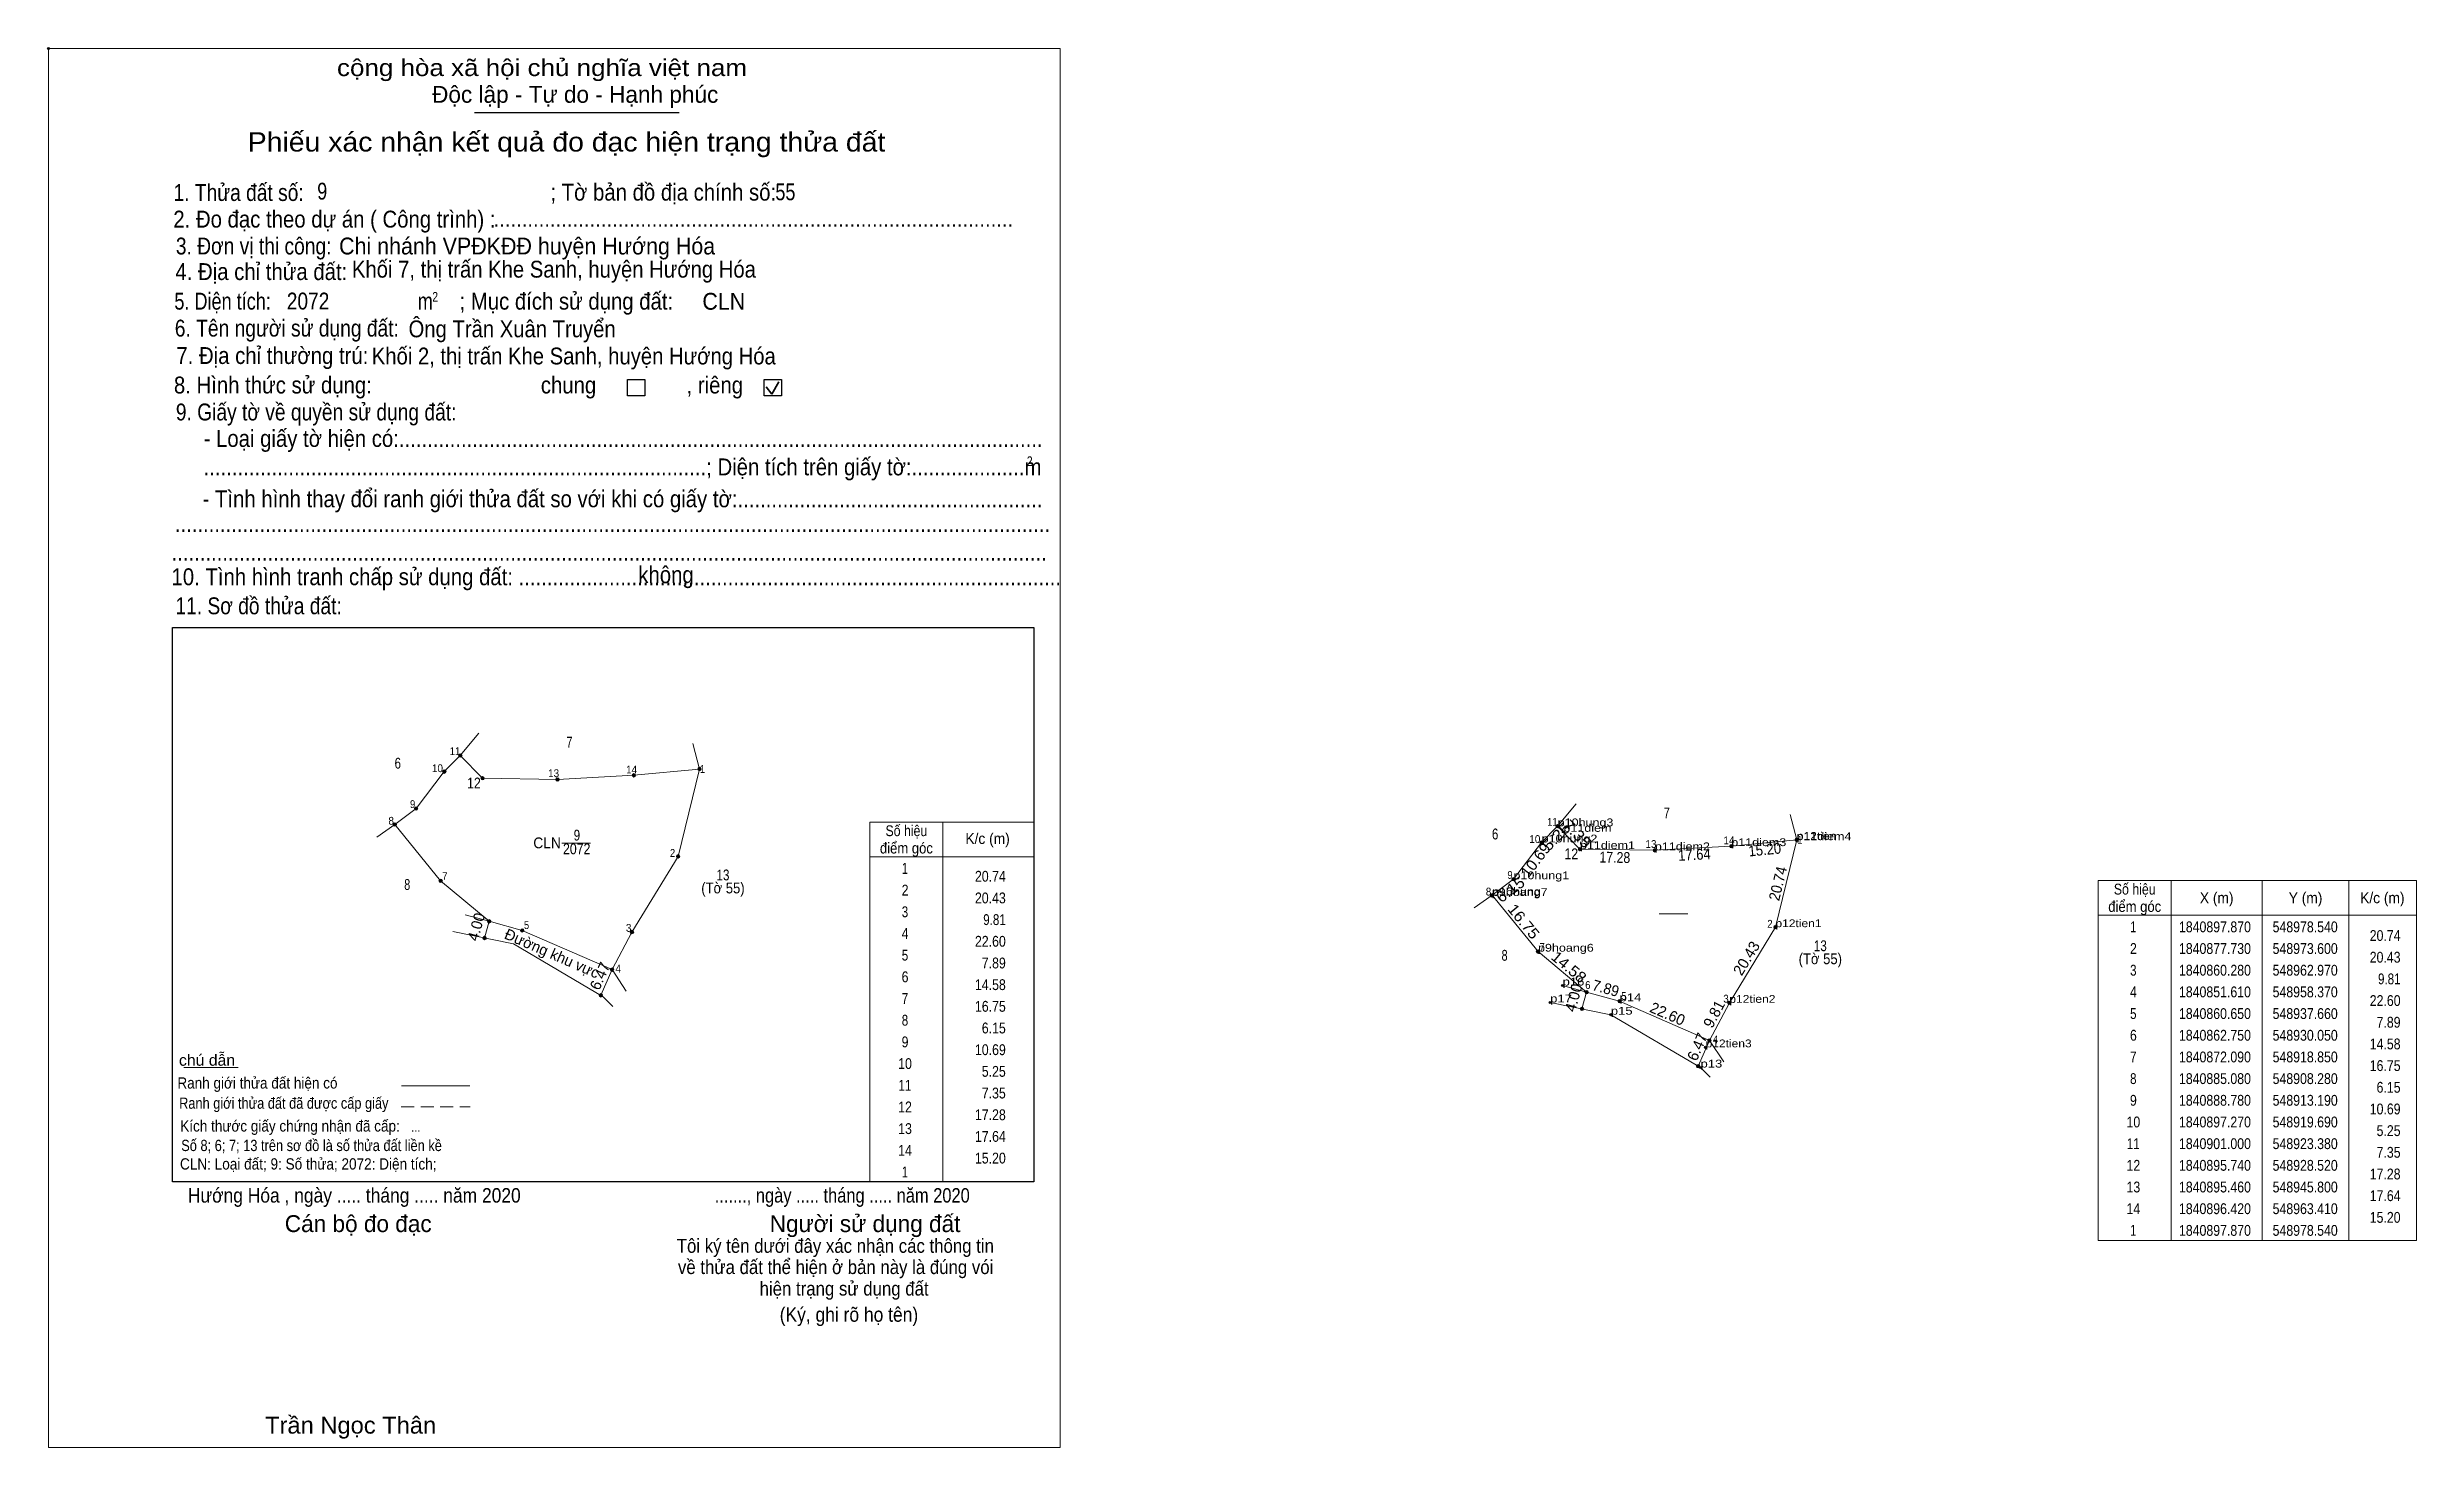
# Model space of a CAD drawing. Header units: metres. Extents: x 548575 to 549121, y 1840758 to 1841081.
import ezdxf
from ezdxf.enums import TextEntityAlignment as Align

# ---------------------------------------------------------------- set-up
doc = ezdxf.new("R2010")
doc.units = ezdxf.units.M
doc.header["$PDMODE"] = 32
doc.header["$PDSIZE"] = 0.5
doc.linetypes.add('MEDIUM_DASHED', pattern=[4.5, 3, -1.5])
for name, color, linetype, lineweight in [('10', 7, 'Continuous', 13), ('17', 7, 'Continuous', 13), ('2', 7, 'Continuous', 25), ('6', 7, 'Continuous', 13), ('63', 7, 'Continuous', 13)]:
    doc.layers.add(name, color=color, linetype=linetype, lineweight=lineweight)
doc.layers.add('12', color=7, linetype='Continuous')
doc.layers.add('7', color=7, linetype='Continuous')

msp = doc.modelspace()

# ---------------------------------------------------------------- hatches: boundary and pattern name
at = {"layer": '10'}
for points in [[(548670.75, 1840917.33, 1), (548669.95, 1840917.33, 1)], [(548667.06, 1840913.6, 1), (548666.26, 1840913.6, 1)], [(548675.89, 1840912.07, 1), (548675.09, 1840912.07, 1)], [(548693.17, 1840911.79, 1), (548692.37, 1840911.79, 1)], [(548710.78, 1840912.75, 1), (548709.98, 1840912.75, 1)], [(548725.91, 1840914.2, 1), (548725.11, 1840914.2, 1)], [(548660.56, 1840905.11, 1), (548659.76, 1840905.11, 1)], [(548655.65, 1840901.41, 1), (548654.85, 1840901.41, 1)], [(548720.97, 1840894.06, 1), (548720.17, 1840894.06, 1)], [(548666.22, 1840888.42, 1), (548665.42, 1840888.42, 1)], [(548677.42, 1840879.08, 1), (548676.62, 1840879.08, 1)], [(548676.36, 1840875.22, 1), (548675.56, 1840875.22, 1)], [(548685.03, 1840876.98, 1), (548684.23, 1840876.98, 1)], [(548710.34, 1840876.61, 1), (548709.54, 1840876.61, 1)], [(548705.74, 1840867.94, 1), (548704.94, 1840867.94, 1)], [(548703.15, 1840862.01, 1), (548702.35, 1840862.01, 1)]]:
    msp.add_hatch(color=256, dxfattribs=at).paths.add_polyline_path(points)
at = {"layer": '63'}
for points in [[(548923.78, 1840901, 1), (548922.98, 1840901, 1)], [(548920.09, 1840897.27, 1), (548919.29, 1840897.27, 1)], [(548928.92, 1840895.74, 1), (548928.12, 1840895.74, 1)], [(548946.2, 1840895.46, 1), (548945.4, 1840895.46, 1)], [(548963.81, 1840896.42, 1), (548963.01, 1840896.42, 1)], [(548978.94, 1840897.87, 1), (548978.14, 1840897.87, 1)], [(548913.59, 1840888.78, 1), (548912.79, 1840888.78, 1)], [(548908.68, 1840885.08, 1), (548907.88, 1840885.08, 1)], [(548974, 1840877.73, 1), (548973.2, 1840877.73, 1)], [(548919.25, 1840872.09, 1), (548918.45, 1840872.09, 1)], [(548930.45, 1840862.75, 1), (548929.65, 1840862.75, 1)], [(548929.39, 1840858.89, 1), (548928.59, 1840858.89, 1)], [(548938.06, 1840860.65, 1), (548937.26, 1840860.65, 1)], [(548963.37, 1840860.28, 1), (548962.57, 1840860.28, 1)], [(548958.77, 1840851.61, 1), (548957.97, 1840851.61, 1)], [(548956.18, 1840845.68, 1), (548955.38, 1840845.68, 1)]]:
    msp.add_hatch(color=256, dxfattribs=at).paths.add_polyline_path(points)

# ---------------------------------------------------------------- linework, layer by layer
at = {"layer": '10'}
for p, q in [((548670.35, 1840917.33), (548674.64, 1840922.49)), ((548723.97, 1840920.07), (548725.51, 1840914.2)), ((548923.38, 1840901), (548927.67, 1840906.16)), ((548651.07, 1840898.51), (548655.25, 1840901.41)), ((548977, 1840903.74), (548978.54, 1840897.87)), ((548693.77, 1840897.11), (548700.39, 1840897.11)), ((548904.1, 1840882.18), (548908.28, 1840885.08)), ((548671.49, 1840880.6), (548677.02, 1840879.08)), ((548675.96, 1840875.22), (548677.02, 1840879.08)), ((548677.02, 1840879.08), (548684.63, 1840876.98)), ((548684.63, 1840876.98), (548705.34, 1840867.94)), ((548702.75, 1840862.01), (548705.34, 1840867.94)), ((548705.34, 1840867.94), (548708.63, 1840862.98)), ((548703.29, 1840861.69), (548705.52, 1840859.46)), ((548924.52, 1840864.27), (548930.05, 1840862.75)), ((548930.05, 1840862.75), (548937.66, 1840860.65)), ((548937.66, 1840860.65), (548958.37, 1840851.61)), ((548958.37, 1840851.61), (548961.66, 1840846.65)), ((548956.32, 1840845.36), (548958.55, 1840843.13))]:
    msp.add_line(p, q, dxfattribs=at)
for points in [[(548677.02, 1840879.08), (548665.82, 1840888.42), (548655.25, 1840901.41), (548660.16, 1840905.11), (548666.66, 1840913.6), (548670.35, 1840917.33), (548675.49, 1840912.07), (548692.77, 1840911.79), (548710.38, 1840912.75), (548725.51, 1840914.2), (548720.57, 1840894.06), (548709.94, 1840876.61), (548705.34, 1840867.94)], [(548930.05, 1840862.75), (548918.85, 1840872.09), (548908.28, 1840885.08), (548913.19, 1840888.78), (548919.69, 1840897.27), (548923.38, 1840901), (548928.52, 1840895.74), (548945.8, 1840895.46), (548963.41, 1840896.42), (548978.54, 1840897.87), (548973.6, 1840877.73), (548962.97, 1840860.28), (548958.37, 1840851.61)], [(548703.29, 1840861.69), (548682.61, 1840873.87), (548668.62, 1840876.7)], [(548956.32, 1840845.36), (548935.64, 1840857.54), (548921.65, 1840860.37)]]:
    msp.add_lwpolyline(points, dxfattribs=at)
msp.add_lwpolyline([(548725.51, 1840914.2), (548720.57, 1840894.06), (548709.94, 1840876.61), (548705.34, 1840867.94), (548684.63, 1840876.98), (548677.02, 1840879.08), (548665.82, 1840888.42), (548655.25, 1840901.41), (548660.16, 1840905.11), (548666.66, 1840913.6), (548670.35, 1840917.33), (548675.49, 1840912.07), (548692.77, 1840911.79), (548710.38, 1840912.75)], close=True, dxfattribs=at)
for centre in [(548670.35, 1840917.33), (548666.66, 1840913.6), (548675.49, 1840912.07), (548692.77, 1840911.79), (548710.38, 1840912.75), (548725.51, 1840914.2), (548660.16, 1840905.11), (548655.25, 1840901.41), (548720.57, 1840894.06), (548665.82, 1840888.42), (548677.02, 1840879.08), (548675.96, 1840875.22), (548684.63, 1840876.98), (548709.94, 1840876.61), (548705.34, 1840867.94), (548702.75, 1840862.01)]:
    msp.add_circle(centre, 0.4, dxfattribs=at)
at = {"layer": '17'}
msp.add_line((548606.64, 1840845.37), (548619.12, 1840845.37), dxfattribs=at)
at = {"layer": '2'}
for p, q in [((548673.65, 1841065.58), (548720.83, 1841065.58)), ((548604, 1840946.82), (548644.78, 1840946.82)), ((548644.78, 1840946.82), (548783.72, 1840946.82)), ((548783.72, 1840946.82), (548802.61, 1840946.82))]:
    msp.add_line(p, q, dxfattribs=at)
at = {"layer": '2', "lineweight": 35}
for p, q in [((548740.86, 1841002.34), (548742.19, 1841000.62)), ((548742.19, 1841000.62), (548743.81, 1841003.51))]:
    msp.add_line(p, q, dxfattribs=at)
at = {"layer": '2', "lineweight": 13}
msp.add_lwpolyline([(548575.39, 1841080.38), (548808.69, 1841080.38), (548808.69, 1840757.7), (548575.39, 1840757.7)], close=True, dxfattribs=at)
at = {"layer": '2'}
for points in [[(548708.88, 1841004.01), (548712.89, 1841004.01), (548712.89, 1841000.27), (548708.88, 1841000.27)], [(548740.4, 1841004.01), (548744.41, 1841004.01), (548744.41, 1841000.27), (548740.4, 1841000.27)]]:
    msp.add_lwpolyline(points, close=True, dxfattribs=at)
msp.add_lwpolyline([(548802.61, 1840946.82), (548802.61, 1840818.97), (548604, 1840818.97), (548604, 1840946.82)], dxfattribs=at)
msp.add_point((548575.39, 1841080.38), dxfattribs=at)
at = {"layer": '6'}
msp.add_line((548656.76, 1840841.13), (548672.56, 1840841.13), dxfattribs=at)
at = {"layer": '6', "linetype": 'MEDIUM_DASHED'}
msp.add_line((548656.74, 1840836.29), (548672.64, 1840836.29), dxfattribs=at)
at = {"layer": '63'}
for p, q in [((548781.61, 1840901.97), (548781.61, 1840818.97)), ((548802.61, 1840901.97), (548802.61, 1840818.97)), ((548764.81, 1840893.97), (548802.61, 1840893.97)), ((549064.84, 1840888.5), (549064.84, 1840805.5)), ((549085.84, 1840888.5), (549085.84, 1840805.5)), ((549105.84, 1840888.5), (549105.84, 1840805.5)), ((548946.8, 1840880.78), (548953.42, 1840880.78)), ((549048.04, 1840880.5), (549121.44, 1840880.5)), ((548928.99, 1840858.89), (548930.05, 1840862.75)), ((548955.78, 1840845.68), (548958.37, 1840851.61))]:
    msp.add_line(p, q, dxfattribs=at)
msp.add_lwpolyline([(548802.61, 1840818.97), (548764.81, 1840818.97), (548764.81, 1840901.97), (548802.61, 1840901.97)], dxfattribs=at)
msp.add_lwpolyline([(549048.04, 1840888.5), (549121.44, 1840888.5), (549121.44, 1840805.5), (549048.04, 1840805.5)], close=True, dxfattribs=at)
for centre in [(548923.38, 1840901), (548919.69, 1840897.27), (548928.52, 1840895.74), (548945.8, 1840895.46), (548963.41, 1840896.42), (548978.54, 1840897.87), (548913.19, 1840888.78), (548908.28, 1840885.08), (548973.6, 1840877.73), (548918.85, 1840872.09), (548930.05, 1840862.75), (548928.99, 1840858.89), (548937.66, 1840860.65), (548962.97, 1840860.28), (548958.37, 1840851.61), (548955.78, 1840845.68)]:
    msp.add_circle(centre, 0.4, dxfattribs=at)
at = {"layer": '7'}
for p in [(548923.38, 1840901), (548924.71, 1840899.72), (548919.69, 1840897.27), (548928.52, 1840895.74), (548945.8, 1840895.46), (548963.41, 1840896.42), (548978.43, 1840897.79), (548978.54, 1840897.87), (548913.19, 1840888.78), (548908.2, 1840884.91), (548908.28, 1840885.08), (548973.6, 1840877.73), (548918.85, 1840872.09), (548924.52, 1840864.27), (548921.65, 1840860.37), (548935.64, 1840857.54), (548937.66, 1840860.65), (548962.97, 1840860.28), (548956.32, 1840845.36), (548957.49, 1840850.02)]:
    msp.add_point(p, dxfattribs=at)

# ---------------------------------------------------------------- texts
at = {"layer": '10'}
for s, width, p in [('6', 0.8, (548655.935, 1840914.3)), ('7', 0.75, (548695.505, 1840919.14)), ('9', 0.8, (548697.24, 1840897.7)), ('CLN', 0.95, (548690.365, 1840895.92)), ('2072', 0.85, (548697.19, 1840894.54)), ('13', 0.8, (548730.92, 1840888.52)), ('8', 0.75, (548658.115, 1840886.32)), ('(Tờ 55)', 0.9, (548730.915, 1840885.52))]:
    msp.add_text(s, height=2.5, dxfattribs=dict(at, width=width)).set_placement(p, align=Align.CENTER)
for s, height, width, p in [(' 11', 1.8, 0.9, (548670.33, 1840917.43)), (' 10', 1.8, 0.95, (548666.36, 1840913.48)), (' 12', 2.5, 0.85, (548675.07, 1840909.72)), (' 13', 1.8, 0.95, (548693.14, 1840912.33)), (' 14', 1.8, 0.95, (548711.12, 1840913.17)), (' 1', 1.8, 0.9, (548726.79, 1840913.31)), (' 9', 1.8, 0.9, (548659.96, 1840905.21)), (' 8', 1.8, 0.95, (548655.05, 1840901.36)), (' 2', 1.8, 0.9, (548719.9, 1840893.94)), (' 7', 1.8, 0.9, (548667.38, 1840888.6)), (' 5', 1.8, 0.9, (548686.23, 1840877.3)), (' 3', 1.8, 0.95, (548709.81, 1840876.66)), (' 4', 1.8, 0.95, (548707.4, 1840867.27))]:
    msp.add_text(s, height=height, dxfattribs=dict(at, width=width)).set_placement(p, align=Align.RIGHT)
for s, rotation, p in [('4.00', 74.644, (548675.227, 1840877.469)), ('Đường khu vực', 336.419, (548691, 1840870.528)), ('6.47', 66.406, (548703.688, 1840865.97))]:
    msp.add_text(s, height=2.5, rotation=rotation, dxfattribs=at).set_placement(p, align=Align.CENTER)
at = {"layer": '12'}
for s, width, p in [('p10hung3', 1.2, (548923.38, 1840901)), ('p11diem', 1.2, (548924.71, 1840899.72)), ('p10hung2', 1.2, (548919.69, 1840897.27)), ('p11diem1', 1.2, (548928.52, 1840895.74)), ('p11diem2', 1.2, (548945.8, 1840895.46)), ('p11diem3', 1.2, (548963.41, 1840896.42)), ('p11diem4', 1.2, (548978.43, 1840897.79)), ('p12tien', 1.15, (548978.54, 1840897.87)), ('p10hung1', 1.2, (548913.19, 1840888.78)), ('p9hoang7', 1.2, (548908.2, 1840884.91)), ('p10hung', 1.2, (548908.28, 1840885.08)), ('p12tien1', 1.15, (548973.6, 1840877.73)), ('p9hoang6', 1.2, (548918.85, 1840872.09)), ('p17', 1.25, (548921.65, 1840860.37)), ('p16', 1.25, (548924.52, 1840864.27)), ('p14', 1.25, (548937.66, 1840860.65)), ('p12tien2', 1.15, (548962.97, 1840860.28)), ('p15', 1.25, (548935.64, 1840857.54)), ('p12tien3', 1.15, (548957.49, 1840850.02)), ('p13', 1.25, (548956.32, 1840845.36))]:
    msp.add_text(s, height=1.8, dxfattribs=dict(at, width=width)).set_placement(p)
at = {"layer": '2'}
for s, height, width, p in [('cộng hòa xã hội chủ nghĩa việt nam', 3.894, 1.15, (548641.92, 1841074.01)), ('1. Thửa đất số:', 3.894, 0.85, (548604.22, 1841045.21)), ('9', 3.88, 0.8, (548637.36, 1841045.53)), ('; Tờ bản đồ địa chính số:', 3.894, 0.9, (548691.12, 1841045.29)), ('55', 3.88, 0.8, (548743, 1841045.37)), ('2. Đo đạc theo dự án ( Công trình) : ', 3.896, 0.9, (548604.18, 1841039.07)), ('3. Đơn vị thi công:', 3.896, 0.85, (548604.76, 1841032.87)), ('Chi nhánh VPĐKĐĐ huyện Hướng Hóa', 3.888, 0.95, (548642.4, 1841032.87)), ('............................................................................................', 3.896, 0.9, (548678, 1841039.25)), ('4. Địa chỉ thửa đất:', 3.896, 0.9, (548604.66, 1841026.97)), ('Khối 7, thị trấn Khe Sanh, huyện Hướng Hóa', 3.88, 0.9, (548645.36, 1841027.53)), ('5. Diện tích:', 3.896, 0.8, (548604.42, 1841020.15)), ('2072', 3.88, 0.85, (548630.34, 1841020.19)), ('m', 3.894, 0.8, (548660.54, 1841020.15)), ('2', 2.225, 0.8, (548663.9, 1841021.99)), ('; Mục đích sử dụng đất:', 3.894, 0.9, (548670.18, 1841020.15)), (' CLN', 3.88, 0.95, (548724.8, 1841020.13)), ('6. Tên người sử dụng đất:', 3.896, 0.85, (548604.52, 1841013.93)), ('Ông Trần Xuân Truyển', 3.88, 0.9, (548658.42, 1841013.77)), ('7. Địa chỉ thường trú:', 3.896, 0.9, (548604.88, 1841007.61)), ('Khối 2, thị trấn Khe Sanh, huyện Hướng Hóa', 3.88, 0.9, (548649.94, 1841007.51)), ('8. Hình thức sử dụng:', 3.896, 0.9, (548604.32, 1841000.81)), ('chung                , riêng', 3.894, 0.9, (548688.92, 1841000.81)), ('9. Giấy tờ về quyền sử dụng đất:', 3.896, 0.85, (548604.76, 1840994.59)), ('     - Loại giấy tờ hiện có:..................................................................................................................', 3.894, 0.9, (548604.66, 1840988.49)), ('     .........................................................................................; Diện tích trên giấy tờ:....................m', 3.894, 0.9, (548604.66, 1840981.93)), ('2', 2.225, 0.8, (548800.98, 1840984.09)), ('     - Tình hình thay đổi ranh giới thửa đất so với khi có giấy tờ:......................................................', 3.894, 0.9, (548604.42, 1840974.57)), ('...........................................................................................................................................................', 3.894, 0.9, (548604.52, 1840968.89)), ('10. Tình hình tranh chấp sử dụng đất: ................................................................................................', 3.896, 0.9, (548603.76, 1840956.59)), ('...........................................................................................................................................................', 3.894, 0.9, (548603.76, 1840962.25)), ('không', 3.894, 0.9, (548711.4, 1840957.07)), ('11. Sơ đồ thửa đất:', 3.896, 0.85, (548604.66, 1840949.89)), ('Hướng Hóa , ngày ..... tháng ..... năm 2020', 3.336, 0.9, (548607.54, 1840814.21)), ('......., ngày ..... tháng ..... năm 2020', 3.336, 0.85, (548729.02, 1840814.21)), ('(Ký, ghi rõ họ tên)', 3.338, 0.9, (548744, 1840786.73)), ('Trần Ngọc Thân', 3.888, 1.05, (548625.34, 1840760.93))]:
    msp.add_text(s, height=height, dxfattribs=dict(at, width=width)).set_placement(p)
for s, p in [('Độc lập - Tự do - Hạnh phúc', (548663.84, 1841067.85)), ('Cán bộ đo đạc', (548629.88, 1840807.41)), ('Người sử dụng đất', (548741.7, 1840807.41))]:
    msp.add_text(s, height=3.894, dxfattribs=at).set_placement(p)
for s, height, width, p in [('Phiếu xác nhận kết quả đo đạc hiện trạng thửa đất', 4.449, 1.1, (548694.85, 1841056.61)), ('...', 2.16, 0.9, (548660.09, 1840830.53)), ('Tôi ký tên dưới đây xác nhận các thông tin', 3.217, 0.9, (548756.83, 1840802.63)), ('về thửa đất thể hiện ở bản này là đúng vói', 3.217, 0.9, (548756.9, 1840797.73)), ('hiện trạng sử dụng đất', 3.217, 0.9, (548758.85, 1840792.77))]:
    msp.add_text(s, height=height, dxfattribs=dict(at, width=width)).set_placement(p, align=Align.CENTER)
at = {"layer": '6'}
for s, height, width, p in [('chú dẫn', 2.592, 1.05, (548605.48, 1840845.77)), ('Ranh giới thửa đất hiện có ', 2.592, 0.9, (548605.12, 1840840.51)), ('Ranh giới thửa đất đã được cấp giấy', 2.592, 0.85, (548605.52, 1840835.85)), ('Kích thước giấy chứng nhận đã cấp:', 2.592, 0.9, (548605.78, 1840830.59)), ('Số 8; 6; 7; 13 trên sơ đồ là số thửa đất liền kề', 2.6, 0.85, (548606, 1840826.09)), ('CLN: Loại đất; 9: Số thửa; 2072: Diện tích;', 2.6, 0.9, (548605.72, 1840821.83))]:
    msp.add_text(s, height=height, dxfattribs=dict(at, width=width)).set_placement(p)
at = {"layer": '63'}
for s, width, p in [('Số hiệu', 0.85, (548773.21, 1840898.72)), ('6', 0.8, (548908.965, 1840897.97)), ('7', 0.75, (548948.535, 1840902.81)), ('điểm góc', 0.9, (548773.21, 1840894.72)), ('K/c (m)', 0.95, (548791.93, 1840896.92)), (' 1', 0.75, (548772.505, 1840890.02)), (' 2', 0.85, (548772.51, 1840885.02)), ('điểm góc', 0.9, (549056.44, 1840881.25)), ('Số hiệu', 0.85, (549056.44, 1840885.25)), ('X (m)', 0.95, (549075.34, 1840883.25)), ('Y (m)', 0.95, (549095.835, 1840883.25)), ('K/c (m)', 0.95, (549113.54, 1840883.25)), (' 3', 0.8, (548772.51, 1840880.02)), (' 1', 0.75, (549055.735, 1840876.55)), ('1840897.870', 0.85, (549074.94, 1840876.55)), ('548978.540', 0.85, (549095.745, 1840876.55)), (' 4', 0.85, (548772.505, 1840875.02)), ('13', 0.8, (548983.95, 1840872.19)), (' 2', 0.85, (549055.74, 1840871.55)), ('1840877.730', 0.85, (549074.94, 1840871.55)), ('548973.600', 0.85, (549095.745, 1840871.55)), (' 5', 0.8, (548772.51, 1840870.02)), (' 6', 0.85, (548772.51, 1840865.02)), ('8', 0.75, (548911.145, 1840869.99)), ('(Tờ 55)', 0.9, (548983.945, 1840869.19)), (' 3', 0.8, (549055.74, 1840866.55)), ('1840860.280', 0.85, (549074.94, 1840866.55)), ('548962.970', 0.85, (549095.745, 1840866.55)), (' 7', 0.8, (548772.51, 1840860.02)), (' 4', 0.85, (549055.735, 1840861.55)), ('1840851.610', 0.85, (549074.94, 1840861.55)), ('548958.370', 0.85, (549095.745, 1840861.55)), (' 8', 0.8, (548772.51, 1840855.02)), (' 5', 0.8, (549055.74, 1840856.55)), ('1840860.650', 0.85, (549074.94, 1840856.55)), ('548937.660', 0.85, (549095.745, 1840856.55)), (' 9', 0.85, (548772.505, 1840850.02)), (' 6', 0.85, (549055.74, 1840851.55)), ('1840862.750', 0.85, (549074.94, 1840851.55)), ('548930.050', 0.85, (549095.745, 1840851.55)), (' 10', 0.85, (548772.505, 1840845.02)), (' 7', 0.8, (549055.74, 1840846.55)), ('1840872.090', 0.85, (549074.94, 1840846.55)), ('548918.850', 0.85, (549095.745, 1840846.55)), (' 11', 0.8, (548772.505, 1840840.02)), (' 8', 0.8, (549055.74, 1840841.55)), ('1840885.080', 0.85, (549074.94, 1840841.55)), ('548908.280', 0.85, (549095.745, 1840841.55)), (' 12', 0.85, (548772.51, 1840835.02)), (' 9', 0.85, (549055.735, 1840836.55)), ('1840888.780', 0.85, (549074.94, 1840836.55)), ('548913.190', 0.85, (549095.745, 1840836.55)), (' 13', 0.85, (548772.51, 1840830.02)), (' 10', 0.85, (549055.735, 1840831.55)), (' 11', 0.8, (549055.735, 1840826.55)), ('1840897.270', 0.85, (549074.94, 1840831.55)), ('1840901.000', 0.85, (549074.94, 1840826.55)), ('548919.690', 0.85, (549095.745, 1840831.55)), ('548923.380', 0.85, (549095.745, 1840826.55)), (' 14', 0.85, (548772.505, 1840825.02)), (' 12', 0.85, (549055.74, 1840821.55)), ('1840895.740', 0.85, (549074.94, 1840821.55)), ('548928.520', 0.85, (549095.745, 1840821.55)), (' 1', 0.75, (548772.505, 1840820.02)), (' 13', 0.85, (549055.74, 1840816.55)), ('1840895.460', 0.85, (549074.94, 1840816.55)), ('548945.800', 0.85, (549095.745, 1840816.55)), (' 14', 0.85, (549055.735, 1840811.55)), ('1840896.420', 0.85, (549074.94, 1840811.55)), ('548963.410', 0.85, (549095.745, 1840811.55)), (' 1', 0.75, (549055.735, 1840806.55)), ('1840897.870', 0.85, (549074.94, 1840806.55)), ('548978.540', 0.85, (549095.745, 1840806.55))]:
    msp.add_text(s, height=2.5, dxfattribs=dict(at, width=width)).set_placement(p, align=Align.CENTER)
for s, rotation, width, p in [('5.25', 45.309, 1.15, (548923.955, 1840897.736)), ('7.35', 314.339, 1.15, (548927.021, 1840898.364)), ('10.69', 52.562, 1.05, (548919.295, 1840892.435)), ('17.28', 359.072, 0.85, (548936.545, 1840892.582)), ('17.64', 3.12, 0.9, (548954.972, 1840893.221)), ('15.20', 5.474, 0.9, (548971.251, 1840894.378)), ('6.15', 37, 1.1, (548913.223, 1840885.373)), ('20.74', 76.218, 0.95, (548975.378, 1840887.502)), ('16.75', 309.135, 1.1, (548914.576, 1840878.259)), ('14.58', 320.174, 1.1, (548925.174, 1840867.586)), ('7.89', 344.573, 0.95, (548934.137, 1840862.445))]:
    msp.add_text(s, height=2.5, rotation=rotation, dxfattribs=dict(at, width=width)).set_placement(p, align=Align.CENTER)
for s, height, width, p in [(' 11', 1.8, 0.9, (548923.36, 1840901.1)), (' 10', 1.8, 0.95, (548919.39, 1840897.15)), (' 12', 2.5, 0.85, (548928.1, 1840893.39)), (' 13', 1.8, 0.95, (548946.17, 1840896)), (' 14', 1.8, 0.95, (548964.15, 1840896.84)), (' 1', 1.8, 0.9, (548979.82, 1840896.98)), ('20.74', 2.5, 0.85, (548796.13, 1840888.22)), (' 9', 1.8, 0.9, (548912.99, 1840888.88)), ('20.43', 2.5, 0.85, (548796.13, 1840883.22)), (' 8', 1.8, 0.95, (548908.08, 1840885.03)), ('9.81', 2.5, 0.8, (548796.13, 1840878.22)), (' 2', 1.8, 0.9, (548972.93, 1840877.61)), ('22.60', 2.5, 0.85, (548796.13, 1840873.22)), (' 7', 1.8, 0.9, (548920.41, 1840872.27)), ('20.74', 2.5, 0.85, (549117.74, 1840874.55)), ('7.89', 2.5, 0.85, (548796.13, 1840868.22)), ('20.43', 2.5, 0.85, (549117.74, 1840869.55)), ('14.58', 2.5, 0.85, (548796.13, 1840863.22)), (' 6', 1.8, 0.9, (548930.94, 1840863.49)), (' 5', 1.8, 0.9, (548939.26, 1840860.97)), (' 3', 1.8, 0.95, (548962.84, 1840860.33)), ('22.60', 2.5, 0.85, (549117.74, 1840859.55)), ('9.81', 2.5, 0.8, (549117.74, 1840864.55)), ('16.75', 2.5, 0.85, (548796.13, 1840858.22)), ('7.89', 2.5, 0.85, (549117.74, 1840854.55)), ('10.69', 2.5, 0.85, (548796.13, 1840848.22)), ('6.15', 2.5, 0.85, (548796.13, 1840853.22)), (' 4', 1.8, 0.95, (548960.43, 1840850.94)), ('14.58', 2.5, 0.85, (549117.74, 1840849.55)), ('5.25', 2.5, 0.85, (548796.13, 1840843.22)), ('16.75', 2.5, 0.85, (549117.74, 1840844.55)), ('7.35', 2.5, 0.85, (548796.13, 1840838.22)), ('6.15', 2.5, 0.85, (549117.74, 1840839.55)), ('17.28', 2.5, 0.85, (548796.13, 1840833.22)), ('10.69', 2.5, 0.85, (549117.74, 1840834.55)), ('17.64', 2.5, 0.85, (548796.13, 1840828.22)), ('5.25', 2.5, 0.85, (549117.74, 1840829.55)), ('15.20', 2.5, 0.85, (548796.13, 1840823.22)), ('7.35', 2.5, 0.85, (549117.74, 1840824.55)), ('17.28', 2.5, 0.85, (549117.74, 1840819.55)), ('17.64', 2.5, 0.85, (549117.74, 1840814.55)), ('15.20', 2.5, 0.85, (549117.74, 1840809.55))]:
    msp.add_text(s, height=height, dxfattribs=dict(at, width=width)).set_placement(p, align=Align.RIGHT)
for s, rotation, p in [('20.43', 58.652, (548967.984, 1840869.91)), ('4.00', 74.644, (548928.257, 1840861.139)), ('22.60', 336.419, (548948.22, 1840856.598)), ('9.81', 62.051, (548960.545, 1840857.119)), ('6.47', 66.406, (548956.718, 1840849.64))]:
    msp.add_text(s, height=2.5, rotation=rotation, dxfattribs=at).set_placement(p, align=Align.CENTER)

doc.saveas('drawing.dxf')
